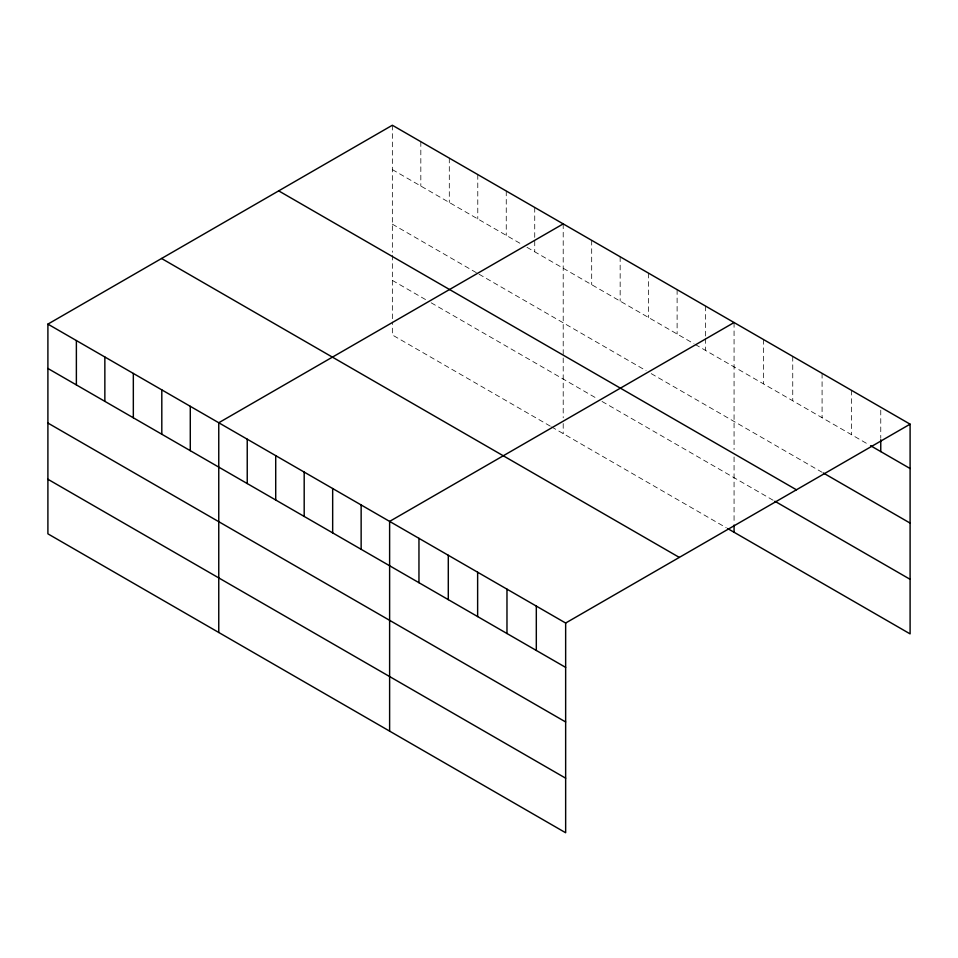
<?xml version="1.0" encoding="UTF-8"?>
<svg xmlns="http://www.w3.org/2000/svg" width="958" height="958" viewBox="0 0 958 958"><rect width="100%" height="100%" fill="white"/><g stroke="black" fill="none" stroke-linecap="round" stroke-linejoin="round"><path stroke-width="0.72" stroke-dasharray="4.79 3.59" d="M392.349 169.602L521.787 244.338M526.972 247.32L693.939 343.73M695.233 344.473L869.277 444.955M392.349 224.172L477.779 273.497M479.072 274.239L646.051 370.638M651.224 373.632L822.084 472.282M392.349 280.395L426.011 299.83M431.184 302.812L596.858 398.468M602.043 401.462L773.609 500.519M550.263 426.13L392.349 334.965L392.349 322.044M551.557 426.885L726.296 527.774M880.761 410.18L880.761 438.273M851.423 390.289L851.423 434.645M822.084 373.345L822.084 417.712M792.745 356.412L792.745 400.767M763.406 339.467L763.406 383.835M734.067 322.535L734.067 449.565M734.067 456.966L734.067 523.631M705.591 306.093L705.591 337.144M705.591 338.617L705.591 350.448M677.114 289.651L677.114 334.007M648.638 273.21L648.638 317.565M620.161 256.768L620.161 301.123M591.685 240.326L591.685 284.694M563.208 223.897L563.208 417.808M563.208 423.556L563.208 433.615M534.732 207.455L534.732 251.81M506.255 191.013L506.255 235.369M477.779 174.572L477.779 218.927M449.302 158.13L449.302 202.485M420.825 141.688L420.825 186.044M392.349 125.247L392.349 252.289M392.349 255.247L392.349 320.607"/><path stroke-width="1.44" d="M47.9 324.115L565.651 623.035L565.651 832.753L47.9 533.834L47.9 324.115L392.349 125.247L910.1 424.166L910.1 633.885L727.589 528.517M563.208 223.897L218.759 422.753L218.759 632.472M734.067 322.535L389.619 521.403L389.619 731.122M565.651 623.035L910.1 424.166M870.559 445.698L910.1 468.522M823.353 473.012L910.1 523.092M278.682 190.87L796.433 489.789M774.89 501.25L910.1 579.315M161.567 258.492L679.318 557.412M47.9 368.471L565.651 667.391M47.9 423.041L565.651 721.961M47.9 479.263L565.651 778.183M880.761 439.758L880.761 451.589M734.067 525.068L734.067 532.253M536.312 606.091L536.312 650.458M506.974 589.158L506.974 633.513M477.635 572.213L477.635 616.569M448.296 555.281L448.296 599.636M418.957 538.336L418.957 582.692M361.142 504.962L361.142 549.317M332.666 488.52L332.666 532.876M304.189 472.078L304.189 516.434M275.712 455.637L275.712 499.992M247.236 439.195L247.236 483.55M190.283 406.324L190.283 450.679M161.806 389.882L161.806 434.237M133.33 373.44L133.33 417.796M104.853 356.999L104.853 401.354M76.377 340.557L76.377 384.912"/></g></svg>
